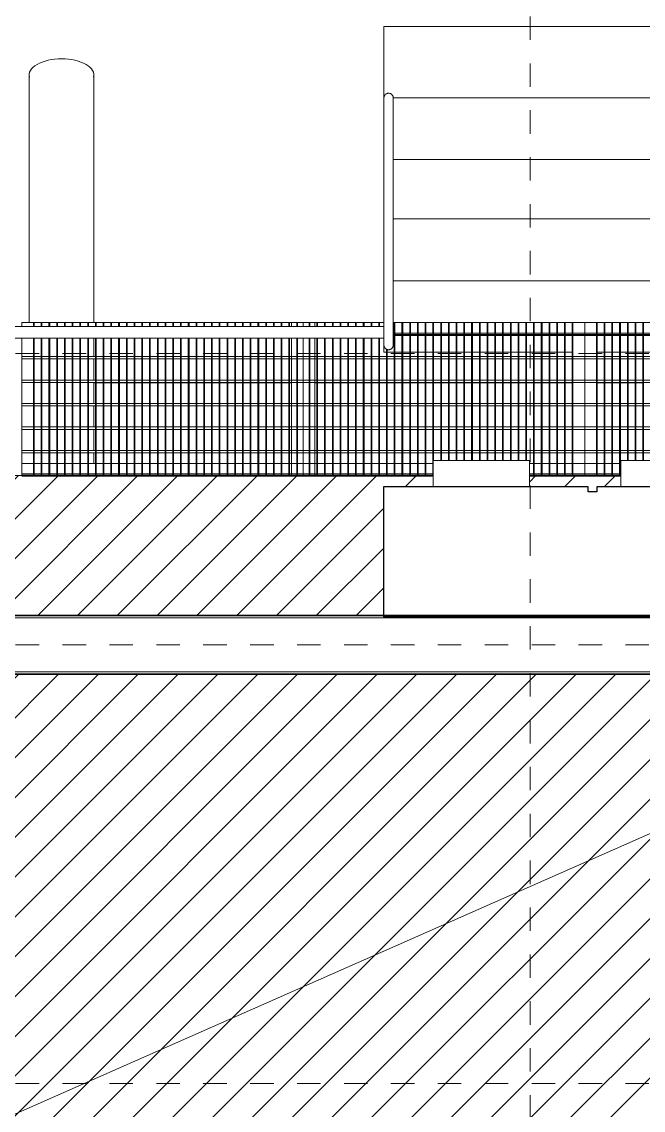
# Model space of a CAD drawing. Header units: metres. Extents: x -43 to 80, y -185 to 8.
# Drawn here: x 5.964 to 8.614, y -126.751 to -122.109 of the extents above; entities that cross this region are included whole.
import ezdxf

# ---------------------------------------------------------------- set-up
doc = ezdxf.new("R2010")
doc.units = ezdxf.units.M
doc.linetypes.add('Grid Line', pattern=[0.022225, 0.0127, -0.003175, 0.003175, -0.003175])
for name, color, linetype, lineweight in [('A-DETL-THIN', 7, 'Continuous', 9), ('A-FLOR', 7, 'Continuous', 9), ('A-FLOR-HRAL', 7, 'Continuous', 9), ('A-GENM', 7, 'Continuous', 9), ('A-WALL', 7, 'Continuous', 9), ('S-GRID', 7, 'Continuous', 9), ('S-STRS', 7, 'Continuous', 9)]:
    doc.layers.add(name, color=color, linetype=linetype, lineweight=lineweight)
pattern_1 = [(45, (0, 0), (-0.08485281, 0.08485281), [])]

# ---------------------------------------------------------------- blocks, each defined once
blk = doc.blocks.new('Railing - Railing-2145336-N01 - ESTANQUE CABECERA')
at = {"layer": 'A-FLOR-HRAL'}
for p, q in [((-50.3867, -112.903), (-58.5899, -108.6269)), ((-58.613, -108.6712), (-50.4098, -112.9473)), ((-50.4098, -112.9473), (-50.3867, -112.903))]:
    blk.add_line(p, q, dxfattribs=at)
blk = doc.blocks.new('M_RVR_Grating - Grating-V9-N01 - ESTANQUE CABECERA')
at = {"layer": 'A-GENM'}
for p, q in [((-0.6, 0.325), (-0.6, 0.3094)), ((-0.55, 0.325), (-0.6, 0.325)), ((0.6, 0.325), (-0.6, 0.325)), ((-0.6, 0.325), (-0.6, 0.3094)), ((-0.55, 0.325), (-0.55, 0.3094)), ((-0.547, 0.325), (-0.55, 0.325)), ((-0.55, 0.3094), (-0.55, 0.325)), ((-0.547, 0.3094), (-0.547, 0.325)), ((-0.517, 0.325), (-0.517, 0.3094)), ((-0.514, 0.325), (-0.517, 0.325)), ((-0.514, 0.3094), (-0.514, 0.325)), ((-0.484, 0.325), (-0.484, 0.3094)), ((-0.481, 0.325), (-0.484, 0.325)), ((-0.481, 0.3094), (-0.481, 0.325)), ((-0.451, 0.325), (-0.451, 0.3094)), ((-0.448, 0.325), (-0.451, 0.325)), ((-0.448, 0.3094), (-0.448, 0.325)), ((-0.418, 0.325), (-0.418, 0.3094)), ((-0.415, 0.325), (-0.418, 0.325)), ((-0.415, 0.3094), (-0.415, 0.325)), ((-0.385, 0.325), (-0.385, 0.3094)), ((-0.382, 0.325), (-0.385, 0.325)), ((-0.382, 0.3094), (-0.382, 0.325)), ((-0.352, 0.325), (-0.352, 0.3094)), ((-0.349, 0.325), (-0.352, 0.325)), ((-0.349, 0.3094), (-0.349, 0.325)), ((-0.319, 0.325), (-0.319, 0.3094)), ((-0.316, 0.325), (-0.319, 0.325)), ((-0.316, 0.3094), (-0.316, 0.325)), ((-0.286, 0.325), (-0.286, 0.3094)), ((-0.283, 0.325), (-0.286, 0.325)), ((-0.283, 0.3094), (-0.283, 0.325)), ((-0.253, 0.325), (-0.253, 0.3094)), ((-0.25, 0.325), (-0.253, 0.325)), ((-0.25, 0.3094), (-0.25, 0.325)), ((-0.22, 0.325), (-0.22, 0.3094)), ((-0.217, 0.325), (-0.22, 0.325)), ((-0.217, 0.3094), (-0.217, 0.325)), ((-0.187, 0.325), (-0.187, 0.3094)), ((-0.184, 0.325), (-0.187, 0.325)), ((-0.184, 0.3094), (-0.184, 0.325)), ((-0.154, 0.325), (-0.154, 0.3094)), ((-0.151, 0.325), (-0.154, 0.325)), ((-0.151, 0.3094), (-0.151, 0.325)), ((-0.121, 0.325), (-0.121, 0.3094)), ((-0.118, 0.325), (-0.121, 0.325)), ((-0.118, 0.3094), (-0.118, 0.325)), ((-0.088, 0.325), (-0.088, 0.3094)), ((-0.085, 0.325), (-0.088, 0.325)), ((-0.085, 0.3094), (-0.085, 0.325)), ((-0.055, 0.325), (-0.055, 0.3094)), ((-0.052, 0.325), (-0.055, 0.325)), ((-0.052, 0.3094), (-0.052, 0.325)), ((-0.022, 0.325), (-0.022, 0.3094)), ((-0.019, 0.325), (-0.022, 0.325)), ((-0.019, 0.3094), (-0.019, 0.325)), ((0.011, 0.325), (0.011, 0.3094)), ((0.014, 0.325), (0.011, 0.325)), ((0.014, 0.3094), (0.014, 0.325)), ((0.044, 0.325), (0.044, 0.3094)), ((0.047, 0.325), (0.044, 0.325)), ((0.047, 0.3094), (0.047, 0.325)), ((0.077, 0.325), (0.077, 0.3094)), ((0.08, 0.325), (0.077, 0.325)), ((0.08, 0.3094), (0.08, 0.325)), ((0.11, 0.325), (0.11, 0.3094)), ((0.113, 0.325), (0.11, 0.325)), ((0.113, 0.3094), (0.113, 0.325)), ((0.143, 0.325), (0.143, 0.3094)), ((0.146, 0.325), (0.143, 0.325)), ((0.146, 0.3094), (0.146, 0.325)), ((0.176, 0.325), (0.176, 0.3094)), ((0.179, 0.325), (0.176, 0.325)), ((0.179, 0.3094), (0.179, 0.325)), ((0.209, 0.325), (0.209, 0.3094)), ((0.212, 0.325), (0.209, 0.325)), ((0.212, 0.3094), (0.212, 0.325)), ((0.242, 0.325), (0.242, 0.3094)), ((0.245, 0.325), (0.242, 0.325)), ((0.245, 0.3094), (0.245, 0.325)), ((0.275, 0.325), (0.275, 0.3094)), ((0.278, 0.325), (0.275, 0.325)), ((0.278, 0.3094), (0.278, 0.325)), ((0.308, 0.325), (0.308, 0.3094)), ((0.311, 0.325), (0.308, 0.325)), ((0.311, 0.3094), (0.311, 0.325)), ((0.341, 0.325), (0.341, 0.3094)), ((0.344, 0.325), (0.341, 0.325)), ((0.344, 0.3094), (0.344, 0.325)), ((0.374, 0.325), (0.374, 0.3094)), ((0.377, 0.325), (0.374, 0.325)), ((0.377, 0.3094), (0.377, 0.325)), ((0.407, 0.325), (0.407, 0.3094)), ((0.41, 0.325), (0.407, 0.325)), ((0.41, 0.3094), (0.41, 0.325)), ((0.44, 0.325), (0.44, 0.3094)), ((0.443, 0.325), (0.44, 0.325)), ((0.443, 0.3094), (0.443, 0.325)), ((0.473, 0.325), (0.473, 0.3094)), ((0.476, 0.325), (0.473, 0.325)), ((0.476, 0.3094), (0.476, 0.325)), ((0.506, 0.325), (0.506, 0.3094)), ((0.509, 0.325), (0.506, 0.325)), ((0.509, 0.3094), (0.509, 0.325)), ((0.539, 0.325), (0.539, 0.3094)), ((0.542, 0.325), (0.539, 0.325)), ((0.542, 0.3094), (0.542, 0.325)), ((0.55, 0.325), (0.55, 0.3094)), ((0.6, 0.325), (0.55, 0.325)), ((0.572, 0.325), (0.572, 0.3094)), ((0.575, 0.325), (0.572, 0.325)), ((0.575, 0.3094), (0.575, 0.325)), ((0.6, 0.3094), (0.6, 0.325)), ((0.6, 0.3094), (0.6, 0.325)), ((-0.6, 0.2589), (-0.6, -0.325)), ((-0.55, 0.2589), (-0.55, -0.325)), ((-0.55, -0.325), (-0.55, 0.2589)), ((-0.547, -0.325), (-0.547, 0.2589)), ((-0.517, 0.2589), (-0.517, -0.325)), ((-0.514, -0.325), (-0.514, 0.2589)), ((-0.484, 0.2589), (-0.484, -0.325)), ((-0.481, -0.325), (-0.481, 0.2589)), ((-0.451, 0.2589), (-0.451, -0.325)), ((-0.448, -0.325), (-0.448, 0.2589)), ((-0.418, 0.2589), (-0.418, -0.325)), ((-0.415, -0.325), (-0.415, 0.2589)), ((-0.385, 0.2589), (-0.385, -0.325)), ((-0.382, -0.325), (-0.382, 0.2589)), ((-0.352, 0.2589), (-0.352, -0.325)), ((-0.349, -0.325), (-0.349, 0.2589)), ((-0.319, 0.2589), (-0.319, -0.325)), ((-0.316, -0.325), (-0.316, 0.2589)), ((-0.286, 0.2589), (-0.286, -0.325)), ((-0.283, -0.325), (-0.283, 0.2589)), ((-0.253, 0.2589), (-0.253, -0.325)), ((-0.25, -0.325), (-0.25, 0.2589)), ((-0.22, 0.2589), (-0.22, -0.325)), ((-0.217, -0.325), (-0.217, 0.2589)), ((-0.187, 0.2589), (-0.187, -0.325)), ((-0.184, -0.325), (-0.184, 0.2589)), ((-0.154, 0.2589), (-0.154, -0.325)), ((-0.151, -0.325), (-0.151, 0.2589)), ((-0.121, 0.2589), (-0.121, -0.325)), ((-0.118, -0.325), (-0.118, 0.2589)), ((-0.088, 0.2589), (-0.088, -0.325)), ((-0.085, -0.325), (-0.085, 0.2589)), ((-0.055, 0.2589), (-0.055, -0.325)), ((-0.052, -0.325), (-0.052, 0.2589)), ((-0.022, 0.2589), (-0.022, -0.325)), ((-0.019, -0.325), (-0.019, 0.2589)), ((0.011, 0.2589), (0.011, -0.325)), ((0.014, -0.325), (0.014, 0.2589)), ((0.044, 0.2589), (0.044, -0.325)), ((0.047, -0.325), (0.047, 0.2589)), ((0.077, 0.2589), (0.077, -0.325)), ((0.08, -0.325), (0.08, 0.2589)), ((0.11, 0.2588), (0.11, -0.325)), ((0.113, -0.325), (0.113, 0.2588)), ((0.143, 0.2588), (0.143, -0.325)), ((0.146, -0.325), (0.146, 0.2588)), ((0.176, 0.2588), (0.176, -0.325)), ((0.179, -0.325), (0.179, 0.2588)), ((0.209, 0.2588), (0.209, -0.325)), ((0.212, -0.325), (0.212, 0.2588)), ((0.242, 0.2588), (0.242, -0.325)), ((0.245, -0.325), (0.245, 0.2588)), ((0.275, 0.2588), (0.275, -0.325)), ((0.278, -0.325), (0.278, 0.2588)), ((0.308, 0.2588), (0.308, -0.325)), ((0.311, -0.325), (0.311, 0.2588)), ((0.341, 0.2588), (0.341, -0.325)), ((0.344, -0.325), (0.344, 0.2588)), ((0.374, 0.2588), (0.374, -0.325)), ((0.377, -0.325), (0.377, 0.2588)), ((0.407, 0.2588), (0.407, -0.325)), ((0.41, -0.325), (0.41, 0.2588)), ((0.44, 0.2588), (0.44, -0.325)), ((0.443, -0.325), (0.443, 0.2588)), ((0.473, 0.2588), (0.473, -0.325)), ((0.476, -0.325), (0.476, 0.2588)), ((0.506, 0.2588), (0.506, -0.325)), ((0.509, -0.325), (0.509, 0.2588)), ((0.539, 0.2588), (0.539, -0.325)), ((0.542, -0.325), (0.542, 0.2588)), ((0.55, 0.2588), (0.55, -0.325)), ((0.572, 0.2588), (0.572, -0.325)), ((0.575, -0.325), (0.575, 0.2588)), ((0.6, -0.325), (0.6, 0.2588)), ((0.6, 0.18), (-0.6, 0.18)), ((-0.6, 0.17), (0.6, 0.17)), ((0.6, 0.08), (-0.6, 0.08)), ((-0.6, 0.07), (0.6, 0.07)), ((0.6, -0.02), (-0.6, -0.02)), ((-0.6, -0.03), (0.6, -0.03)), ((0.6, -0.12), (-0.6, -0.12)), ((-0.6, -0.13), (0.6, -0.13)), ((0.6, -0.22), (-0.6, -0.22)), ((-0.6, -0.23), (0.6, -0.23)), ((0.6, -0.275), (-0.6, -0.275)), ((-0.6, -0.275), (-0.6, -0.325)), ((0.6, -0.325), (0.6, -0.275)), ((0.6, -0.32), (-0.6, -0.32)), ((-0.6, -0.325), (-0.6, -0.3275)), ((-0.6, -0.325), (-0.55, -0.325)), ((-0.6, -0.325), (0.6, -0.325)), ((-0.6, -0.33), (0.6, -0.33)), ((-0.55, -0.325), (-0.547, -0.325)), ((-0.517, -0.325), (-0.514, -0.325)), ((-0.484, -0.325), (-0.481, -0.325)), ((-0.451, -0.325), (-0.448, -0.325)), ((-0.418, -0.325), (-0.415, -0.325)), ((-0.385, -0.325), (-0.382, -0.325)), ((-0.352, -0.325), (-0.349, -0.325)), ((-0.319, -0.325), (-0.316, -0.325)), ((-0.286, -0.325), (-0.283, -0.325)), ((-0.253, -0.325), (-0.25, -0.325)), ((-0.22, -0.325), (-0.217, -0.325)), ((-0.187, -0.325), (-0.184, -0.325)), ((-0.154, -0.325), (-0.151, -0.325)), ((-0.121, -0.325), (-0.118, -0.325)), ((-0.088, -0.325), (-0.085, -0.325)), ((-0.055, -0.325), (-0.052, -0.325)), ((-0.022, -0.325), (-0.019, -0.325)), ((0.011, -0.325), (0.014, -0.325)), ((0.044, -0.325), (0.047, -0.325)), ((0.077, -0.325), (0.08, -0.325)), ((0.11, -0.325), (0.113, -0.325)), ((0.143, -0.325), (0.146, -0.325)), ((0.176, -0.325), (0.179, -0.325)), ((0.209, -0.325), (0.212, -0.325)), ((0.242, -0.325), (0.245, -0.325)), ((0.275, -0.325), (0.278, -0.325)), ((0.308, -0.325), (0.311, -0.325)), ((0.341, -0.325), (0.344, -0.325)), ((0.374, -0.325), (0.377, -0.325)), ((0.407, -0.325), (0.41, -0.325)), ((0.44, -0.325), (0.443, -0.325)), ((0.473, -0.325), (0.476, -0.325)), ((0.506, -0.325), (0.509, -0.325)), ((0.539, -0.325), (0.542, -0.325)), ((0.55, -0.325), (0.6, -0.325)), ((0.572, -0.325), (0.575, -0.325)), ((0.6, -0.3275), (0.6, -0.325))]:
    blk.add_line(p, q, dxfattribs=at)
blk = doc.blocks.new('M_RVR_Grating - Grating-V10-N01 - ESTANQUE CABECERA')
at = {"layer": 'A-GENM'}
for p, q in [((-0.3643, 0.33), (-0.6, 0.33)), ((-0.6, 0.3275), (-0.6, 0.325)), ((-0.55, 0.325), (-0.6, 0.325)), ((-0.6, 0.325), (-0.6, -0.325)), ((-0.3643, 0.325), (-0.6, 0.325)), ((-0.6, 0.325), (-0.6, 0.275)), ((-0.547, 0.325), (-0.55, 0.325)), ((-0.55, 0.325), (-0.55, -0.325)), ((-0.55, -0.325), (-0.55, 0.325)), ((-0.547, -0.325), (-0.547, 0.325)), ((-0.514, 0.325), (-0.517, 0.325)), ((-0.517, 0.325), (-0.517, -0.325)), ((-0.514, -0.325), (-0.514, 0.325)), ((-0.481, 0.325), (-0.484, 0.325)), ((-0.484, 0.325), (-0.484, -0.325)), ((-0.481, -0.325), (-0.481, 0.325)), ((-0.448, 0.325), (-0.451, 0.325)), ((-0.451, 0.325), (-0.451, -0.325)), ((-0.448, -0.325), (-0.448, 0.325)), ((-0.415, 0.325), (-0.418, 0.325)), ((-0.418, 0.325), (-0.418, -0.325)), ((-0.415, -0.325), (-0.415, 0.325)), ((-0.382, 0.325), (-0.385, 0.325)), ((-0.385, 0.325), (-0.385, -0.325)), ((-0.382, -0.325), (-0.382, 0.325)), ((0.6, 0.33), (0.0454, 0.33)), ((0.6, 0.325), (0.0454, 0.325)), ((0.047, -0.325), (0.047, 0.325)), ((0.08, 0.325), (0.077, 0.325)), ((0.077, 0.325), (0.077, -0.325)), ((0.08, -0.325), (0.08, 0.325)), ((0.113, 0.325), (0.11, 0.325)), ((0.11, 0.325), (0.11, -0.325)), ((0.113, -0.325), (0.113, 0.325)), ((0.146, 0.325), (0.143, 0.325)), ((0.143, 0.325), (0.143, -0.325)), ((0.146, -0.325), (0.146, 0.325)), ((0.179, 0.325), (0.176, 0.325)), ((0.176, 0.325), (0.176, -0.325)), ((0.179, -0.325), (0.179, 0.325)), ((0.212, 0.325), (0.209, 0.325)), ((0.209, 0.325), (0.209, -0.325)), ((0.212, -0.325), (0.212, 0.325)), ((0.245, 0.325), (0.242, 0.325)), ((0.242, 0.325), (0.242, -0.2104)), ((0.245, -0.2117), (0.245, 0.325)), ((0.278, 0.325), (0.275, 0.325)), ((0.275, 0.325), (0.275, -0.2588)), ((0.278, -0.2588), (0.278, 0.325)), ((0.311, 0.325), (0.308, 0.325)), ((0.308, 0.325), (0.308, -0.2588)), ((0.311, -0.2588), (0.311, 0.325)), ((0.344, 0.325), (0.341, 0.325)), ((0.341, 0.325), (0.341, -0.2588)), ((0.344, -0.2588), (0.344, 0.325)), ((0.377, 0.325), (0.374, 0.325)), ((0.374, 0.325), (0.374, -0.2588)), ((0.377, -0.2588), (0.377, 0.325)), ((0.41, 0.325), (0.407, 0.325)), ((0.407, 0.325), (0.407, -0.2588)), ((0.41, -0.2588), (0.41, 0.325)), ((0.443, 0.325), (0.44, 0.325)), ((0.44, 0.325), (0.44, -0.2588)), ((0.443, -0.2588), (0.443, 0.325)), ((0.476, 0.325), (0.473, 0.325)), ((0.473, 0.325), (0.473, -0.2588)), ((0.476, -0.2588), (0.476, 0.325)), ((0.509, 0.325), (0.506, 0.325)), ((0.506, 0.325), (0.506, -0.2588)), ((0.509, -0.2588), (0.509, 0.325)), ((0.542, 0.325), (0.539, 0.325)), ((0.539, 0.325), (0.539, -0.2588)), ((0.542, -0.2588), (0.542, 0.325)), ((0.6, 0.325), (0.55, 0.325)), ((0.55, 0.325), (0.55, -0.2588)), ((0.575, 0.325), (0.572, 0.325)), ((0.572, 0.325), (0.572, -0.2588)), ((0.575, -0.2588), (0.575, 0.325)), ((0.6, 0.325), (0.6, 0.3275)), ((0.6, -0.2588), (0.6, 0.325)), ((0.6, 0.275), (0.6, 0.325)), ((-0.6, 0.32), (-0.3643, 0.32)), ((0.0454, 0.32), (0.6, 0.32)), ((-0.6, 0.275), (-0.3643, 0.275)), ((-0.352, 0.2626), (-0.352, -0.325)), ((-0.349, -0.325), (-0.349, 0.2626)), ((-0.319, 0.2626), (-0.319, -0.325)), ((-0.316, -0.325), (-0.316, 0.2626)), ((-0.286, 0.2626), (-0.286, -0.325)), ((-0.283, -0.325), (-0.283, 0.2626)), ((-0.253, 0.2626), (-0.253, -0.325)), ((-0.25, -0.325), (-0.25, 0.2626)), ((-0.22, 0.2626), (-0.22, -0.325)), ((-0.217, -0.325), (-0.217, 0.2626)), ((-0.187, 0.2626), (-0.187, -0.325)), ((-0.184, -0.325), (-0.184, 0.2626)), ((-0.154, 0.2626), (-0.154, -0.325)), ((-0.151, -0.325), (-0.151, 0.2626)), ((-0.121, 0.2626), (-0.121, -0.325)), ((-0.118, -0.325), (-0.118, 0.2626)), ((-0.088, 0.2626), (-0.088, -0.325)), ((-0.085, -0.325), (-0.085, 0.2626)), ((-0.055, 0.2626), (-0.055, -0.325)), ((-0.052, -0.325), (-0.052, 0.2626)), ((-0.022, 0.2626), (-0.022, -0.325)), ((-0.019, -0.325), (-0.019, 0.2626)), ((0.011, 0.2626), (0.011, -0.325)), ((0.014, -0.325), (0.014, 0.2626)), ((0.044, 0.2626), (0.044, -0.325)), ((0.0454, 0.275), (0.6, 0.275)), ((0.6, 0.23), (-0.6, 0.23)), ((-0.6, 0.22), (0.6, 0.22)), ((0.6, 0.13), (-0.6, 0.13)), ((-0.6, 0.12), (0.6, 0.12)), ((0.6, 0.03), (-0.6, 0.03)), ((-0.6, 0.02), (0.6, 0.02)), ((0.6, -0.07), (-0.6, -0.07)), ((-0.6, -0.08), (0.6, -0.08)), ((0.6, -0.17), (-0.6, -0.17)), ((-0.6, -0.18), (0.6, -0.18)), ((0.2162, -0.27), (-0.6, -0.27)), ((0.2162, -0.275), (-0.6, -0.275)), ((-0.6, -0.275), (-0.6, -0.325)), ((-0.6, -0.28), (0.2162, -0.28)), ((0.275, -0.3094), (0.275, -0.325)), ((0.278, -0.325), (0.278, -0.3094)), ((0.308, -0.3094), (0.308, -0.325)), ((0.311, -0.325), (0.311, -0.3094)), ((0.341, -0.3094), (0.341, -0.325)), ((0.344, -0.325), (0.344, -0.3094)), ((0.374, -0.3094), (0.374, -0.325)), ((0.377, -0.325), (0.377, -0.3094)), ((0.407, -0.3094), (0.407, -0.325)), ((0.41, -0.325), (0.41, -0.3094)), ((0.44, -0.3094), (0.44, -0.325)), ((0.443, -0.325), (0.443, -0.3094)), ((0.473, -0.3094), (0.473, -0.325)), ((0.476, -0.325), (0.476, -0.3094)), ((0.506, -0.3094), (0.506, -0.325)), ((0.509, -0.325), (0.509, -0.3094)), ((0.539, -0.3094), (0.539, -0.325)), ((0.542, -0.325), (0.542, -0.3094)), ((0.55, -0.3094), (0.55, -0.325)), ((0.572, -0.3094), (0.572, -0.325)), ((0.575, -0.325), (0.575, -0.3094)), ((0.6, -0.325), (0.6, -0.3094)), ((0.6, -0.325), (0.6, -0.3094)), ((-0.6, -0.325), (-0.55, -0.325)), ((-0.6, -0.325), (0.2162, -0.325)), ((-0.55, -0.325), (-0.547, -0.325)), ((-0.517, -0.325), (-0.514, -0.325)), ((-0.484, -0.325), (-0.481, -0.325)), ((-0.451, -0.325), (-0.448, -0.325)), ((-0.418, -0.325), (-0.415, -0.325)), ((-0.385, -0.325), (-0.382, -0.325)), ((-0.352, -0.325), (-0.349, -0.325)), ((-0.319, -0.325), (-0.316, -0.325)), ((-0.286, -0.325), (-0.283, -0.325)), ((-0.253, -0.325), (-0.25, -0.325)), ((-0.22, -0.325), (-0.217, -0.325)), ((-0.187, -0.325), (-0.184, -0.325)), ((-0.154, -0.325), (-0.151, -0.325)), ((-0.121, -0.325), (-0.118, -0.325)), ((-0.088, -0.325), (-0.085, -0.325)), ((-0.055, -0.325), (-0.052, -0.325)), ((-0.022, -0.325), (-0.019, -0.325)), ((0.011, -0.325), (0.014, -0.325)), ((0.044, -0.325), (0.047, -0.325)), ((0.077, -0.325), (0.08, -0.325)), ((0.11, -0.325), (0.113, -0.325)), ((0.143, -0.325), (0.146, -0.325)), ((0.176, -0.325), (0.179, -0.325)), ((0.209, -0.325), (0.212, -0.325)), ((0.2561, -0.325), (0.6, -0.325)), ((0.275, -0.325), (0.278, -0.325)), ((0.308, -0.325), (0.311, -0.325)), ((0.341, -0.325), (0.344, -0.325)), ((0.374, -0.325), (0.377, -0.325)), ((0.407, -0.325), (0.41, -0.325)), ((0.44, -0.325), (0.443, -0.325)), ((0.473, -0.325), (0.476, -0.325)), ((0.506, -0.325), (0.509, -0.325)), ((0.539, -0.325), (0.542, -0.325)), ((0.55, -0.325), (0.6, -0.325)), ((0.572, -0.325), (0.575, -0.325))]:
    blk.add_line(p, q, dxfattribs=at)
blk = doc.blocks.new('M_RVR_Grating - Grating-V12-N01 - ESTANQUE CABECERA')
at = {"layer": 'A-GENM'}
for p, q in [((-0.6, 0.325), (-0.6, -0.325)), ((-0.55, 0.325), (-0.6, 0.325)), ((0.3562, 0.325), (-0.6, 0.325)), ((-0.6, 0.325), (-0.6, 0.275)), ((-0.55, 0.325), (-0.55, -0.325)), ((-0.547, 0.325), (-0.55, 0.325)), ((-0.55, -0.325), (-0.55, 0.325)), ((-0.547, -0.325), (-0.547, 0.325)), ((-0.517, 0.325), (-0.517, -0.325)), ((-0.514, 0.325), (-0.517, 0.325)), ((-0.514, -0.325), (-0.514, 0.325)), ((-0.484, 0.325), (-0.484, -0.325)), ((-0.481, 0.325), (-0.484, 0.325)), ((-0.481, -0.325), (-0.481, 0.325)), ((-0.451, 0.325), (-0.451, -0.325)), ((-0.448, 0.325), (-0.451, 0.325)), ((-0.448, -0.325), (-0.448, 0.325)), ((-0.418, 0.325), (-0.418, -0.2626)), ((-0.415, 0.325), (-0.418, 0.325)), ((-0.415, -0.2626), (-0.415, 0.325)), ((-0.385, 0.325), (-0.385, -0.2626)), ((-0.382, 0.325), (-0.385, 0.325)), ((-0.382, -0.2626), (-0.382, 0.325)), ((-0.352, 0.325), (-0.352, -0.2626)), ((-0.349, 0.325), (-0.352, 0.325)), ((-0.349, -0.2626), (-0.349, 0.325)), ((-0.319, 0.325), (-0.319, -0.2626)), ((-0.316, 0.325), (-0.319, 0.325)), ((-0.316, -0.2626), (-0.316, 0.325)), ((-0.286, 0.325), (-0.286, -0.2626)), ((-0.283, 0.325), (-0.286, 0.325)), ((-0.283, -0.2626), (-0.283, 0.325)), ((-0.253, 0.325), (-0.253, -0.2626)), ((-0.25, 0.325), (-0.253, 0.325)), ((-0.25, -0.2626), (-0.25, 0.325)), ((-0.22, 0.325), (-0.22, -0.2626)), ((-0.217, 0.325), (-0.22, 0.325)), ((-0.217, -0.2626), (-0.217, 0.325)), ((-0.187, 0.325), (-0.187, -0.2626)), ((-0.184, 0.325), (-0.187, 0.325)), ((-0.184, -0.2626), (-0.184, 0.325)), ((-0.154, 0.325), (-0.154, -0.2626)), ((-0.151, 0.325), (-0.154, 0.325)), ((-0.151, -0.2626), (-0.151, 0.325)), ((-0.121, 0.325), (-0.121, -0.2626)), ((-0.118, 0.325), (-0.121, 0.325)), ((-0.118, -0.2626), (-0.118, 0.325)), ((-0.088, 0.325), (-0.088, -0.2626)), ((-0.085, 0.325), (-0.088, 0.325)), ((-0.085, -0.2626), (-0.085, 0.325)), ((-0.055, 0.325), (-0.055, -0.2626)), ((-0.052, 0.325), (-0.055, 0.325)), ((-0.052, -0.2626), (-0.052, 0.325)), ((-0.022, 0.325), (-0.022, -0.325)), ((-0.019, 0.325), (-0.022, 0.325)), ((-0.019, -0.325), (-0.019, 0.325)), ((0.011, 0.325), (0.011, -0.325)), ((0.014, 0.325), (0.011, 0.325)), ((0.014, -0.325), (0.014, 0.325)), ((0.044, 0.325), (0.044, -0.325)), ((0.047, 0.325), (0.044, 0.325)), ((0.047, -0.325), (0.047, 0.325)), ((0.077, 0.325), (0.077, -0.325)), ((0.08, 0.325), (0.077, 0.325)), ((0.08, -0.325), (0.08, 0.325)), ((0.11, 0.325), (0.11, -0.325)), ((0.113, 0.325), (0.11, 0.325)), ((0.113, -0.325), (0.113, 0.325)), ((0.143, 0.325), (0.143, -0.325)), ((0.146, 0.325), (0.143, 0.325)), ((0.146, -0.325), (0.146, 0.325)), ((0.176, 0.325), (0.176, -0.325)), ((0.179, 0.325), (0.176, 0.325)), ((0.179, -0.325), (0.179, 0.325)), ((0.209, 0.325), (0.209, -0.325)), ((0.212, 0.325), (0.209, 0.325)), ((0.212, -0.325), (0.212, 0.325)), ((0.242, 0.325), (0.242, -0.325)), ((0.245, 0.325), (0.242, 0.325)), ((0.245, -0.325), (0.245, 0.325)), ((0.275, 0.325), (0.275, -0.325)), ((0.278, 0.325), (0.275, 0.325)), ((0.278, -0.325), (0.278, 0.325)), ((0.308, 0.325), (0.308, -0.325)), ((0.311, 0.325), (0.308, 0.325)), ((0.311, -0.325), (0.311, 0.325)), ((0.341, 0.325), (0.341, -0.325)), ((0.344, 0.325), (0.341, 0.325)), ((0.344, -0.325), (0.344, 0.325)), ((0.6, 0.325), (0.3961, 0.325)), ((0.407, 0.325), (0.407, -0.325)), ((0.41, 0.325), (0.407, 0.325)), ((0.41, -0.325), (0.41, 0.325)), ((0.44, 0.325), (0.44, -0.325)), ((0.443, 0.325), (0.44, 0.325)), ((0.443, -0.325), (0.443, 0.325)), ((0.473, 0.325), (0.473, -0.325)), ((0.476, 0.325), (0.473, 0.325)), ((0.476, -0.325), (0.476, 0.325)), ((0.506, 0.325), (0.506, -0.325)), ((0.509, 0.325), (0.506, 0.325)), ((0.509, -0.325), (0.509, 0.325)), ((0.539, 0.325), (0.539, -0.325)), ((0.542, 0.325), (0.539, 0.325)), ((0.542, -0.325), (0.542, 0.325)), ((0.55, 0.325), (0.55, -0.325)), ((0.6, 0.325), (0.55, 0.325)), ((0.572, 0.325), (0.572, -0.325)), ((0.575, 0.325), (0.572, 0.325)), ((0.575, -0.325), (0.575, 0.325)), ((0.6, -0.325), (0.6, 0.325)), ((0.6, 0.275), (0.6, 0.325)), ((0.3569, 0.28), (-0.6, 0.28)), ((0.6, 0.28), (0.3969, 0.28)), ((-0.6, 0.275), (0.357, 0.275)), ((-0.6, 0.27), (0.3571, 0.27)), ((0.3969, 0.275), (0.6, 0.275)), ((0.397, 0.27), (0.6, 0.27)), ((0.374, 0.2239), (0.374, -0.325)), ((0.377, -0.325), (0.377, 0.2236)), ((0.6, 0.18), (-0.6, 0.18)), ((-0.6, 0.17), (0.6, 0.17)), ((0.6, 0.08), (-0.6, 0.08)), ((-0.6, 0.07), (0.6, 0.07)), ((0.6, -0.02), (-0.6, -0.02)), ((-0.6, -0.03), (0.6, -0.03)), ((0.6, -0.12), (-0.6, -0.12)), ((-0.6, -0.13), (0.6, -0.13)), ((0.6, -0.22), (-0.6, -0.22)), ((-0.6, -0.23), (0.6, -0.23)), ((-0.4452, -0.275), (-0.6, -0.275)), ((-0.6, -0.275), (-0.6, -0.325)), ((0.6, -0.275), (-0.0354, -0.275)), ((0.6, -0.325), (0.6, -0.275)), ((-0.4452, -0.32), (-0.6, -0.32)), ((0.6, -0.32), (-0.0354, -0.32)), ((-0.6, -0.325), (-0.6, -0.3275)), ((-0.6, -0.325), (-0.55, -0.325)), ((-0.6, -0.325), (-0.4452, -0.325)), ((-0.6, -0.33), (-0.4452, -0.33)), ((-0.55, -0.325), (-0.547, -0.325)), ((-0.517, -0.325), (-0.514, -0.325)), ((-0.484, -0.325), (-0.481, -0.325)), ((-0.451, -0.325), (-0.448, -0.325)), ((-0.0354, -0.325), (0.6, -0.325)), ((-0.0354, -0.33), (0.6, -0.33)), ((-0.022, -0.325), (-0.019, -0.325)), ((0.011, -0.325), (0.014, -0.325)), ((0.044, -0.325), (0.047, -0.325)), ((0.077, -0.325), (0.08, -0.325)), ((0.11, -0.325), (0.113, -0.325)), ((0.143, -0.325), (0.146, -0.325)), ((0.176, -0.325), (0.179, -0.325)), ((0.209, -0.325), (0.212, -0.325)), ((0.242, -0.325), (0.245, -0.325)), ((0.275, -0.325), (0.278, -0.325)), ((0.308, -0.325), (0.311, -0.325)), ((0.341, -0.325), (0.344, -0.325)), ((0.374, -0.325), (0.377, -0.325)), ((0.407, -0.325), (0.41, -0.325)), ((0.44, -0.325), (0.443, -0.325)), ((0.473, -0.325), (0.476, -0.325)), ((0.506, -0.325), (0.509, -0.325)), ((0.539, -0.325), (0.542, -0.325)), ((0.55, -0.325), (0.6, -0.325)), ((0.572, -0.325), (0.575, -0.325)), ((0.6, -0.3275), (0.6, -0.325))]:
    blk.add_line(p, q, dxfattribs=at)
blk = doc.blocks.new('Stairs 3 - Stairs 1-2151649-N01 - ESTANQUE CABECERA')
at = {"layer": 'S-STRS'}
for p, q in [((-59.8005, -106.8559), (-59.6595, -106.5853)), ((-58.026, -107.4368), (-59.6595, -106.5853)), ((-58.2066, -107.6867), (-59.765, -106.8744)), ((-58.3246, -107.922), (-59.8867, -107.1077)), ((-58.4373, -108.1481), (-60.004, -107.3314)), ((-58.026, -107.4368), (-58.167, -107.7073)), ((-58.5561, -108.3836), (-60.1255, -107.5655)), ((-58.167, -107.7073), (-58.2887, -107.9407)), ((-58.167, -107.7073), (-58.1711, -107.7052)), ((-60.3019, -107.8177), (-60.289, -107.7929)), ((-60.3019, -107.8177), (-60.292, -107.8228)), ((-60.2894, -107.8242), (-60.2627, -107.8381)), ((-60.2601, -107.8395), (-60.2335, -107.8533)), ((-60.2308, -107.8547), (-60.2042, -107.8686)), ((-60.2016, -107.87), (-60.175, -107.8838)), ((-60.1723, -107.8852), (-60.1457, -107.8991)), ((-60.143, -107.9005), (-60.1164, -107.9143)), ((-60.1138, -107.9157), (-60.0872, -107.9296)), ((-60.0845, -107.931), (-60.0579, -107.9448)), ((-60.0552, -107.9462), (-60.0286, -107.9601)), ((-60.026, -107.9615), (-59.9994, -107.9754)), ((-59.9967, -107.9767), (-59.9701, -107.9906)), ((-58.2887, -107.9407), (-58.3048, -107.9716)), ((-59.9675, -107.992), (-59.9409, -108.0059)), ((-59.9382, -108.0073), (-59.9116, -108.0211)), ((-59.9089, -108.0225), (-59.8823, -108.0364)), ((-59.8797, -108.0378), (-59.8531, -108.0516)), ((-59.8504, -108.053), (-59.8238, -108.0669)), ((-59.8211, -108.0683), (-59.7949, -108.0819)), ((-59.7919, -108.0835), (-59.7653, -108.0974)), ((-59.7626, -108.0988), (-59.736, -108.1126)), ((-59.7334, -108.114), (-59.7068, -108.1279)), ((-59.7041, -108.1293), (-59.6775, -108.1431)), ((-59.6748, -108.1445), (-59.6482, -108.1584)), ((-59.6456, -108.1598), (-59.619, -108.1737)), ((-59.6163, -108.175), (-59.5897, -108.1889)), ((-59.4957, -108.2379), (-59.4691, -108.2518)), ((-59.4664, -108.2532), (-59.4398, -108.267)), ((-59.4372, -108.2684), (-59.4106, -108.2823)), ((-59.4079, -108.2837), (-59.3813, -108.2975)), ((-59.3787, -108.2989), (-59.352, -108.3128)), ((-59.3494, -108.3142), (-59.3228, -108.328)), ((-59.3201, -108.3294), (-59.2935, -108.3433)), ((-59.2909, -108.3447), (-59.2643, -108.3586)), ((-59.2616, -108.3599), (-59.235, -108.3738)), ((-59.2323, -108.3752), (-59.2057, -108.3891)), ((-59.2031, -108.3904), (-59.1765, -108.4043)), ((-59.1738, -108.4057), (-59.1472, -108.4196)), ((-59.1445, -108.421), (-59.1179, -108.4348)), ((-59.1153, -108.4362), (-59.0887, -108.4501)), ((-59.086, -108.4515), (-59.0594, -108.4653)), ((-59.0568, -108.4667), (-59.0302, -108.4806)), ((-59.0275, -108.482), (-59.0009, -108.4958)), ((-58.9982, -108.4972), (-58.9716, -108.5111)), ((-58.969, -108.5125), (-58.9424, -108.5263)), ((-58.9397, -108.5277), (-58.9131, -108.5416)), ((-58.9104, -108.543), (-58.8838, -108.5569)), ((-58.8812, -108.5582), (-58.8546, -108.5721)), ((-58.8519, -108.5735), (-58.8253, -108.5874)), ((-58.8212, -108.5895), (-58.7961, -108.6026)), ((-58.7934, -108.604), (-58.7668, -108.6179)), ((-58.7641, -108.6193), (-58.7375, -108.6331)), ((-58.7349, -108.6345), (-58.7083, -108.6484)), ((-58.7056, -108.6498), (-58.679, -108.6636)), ((-58.6763, -108.665), (-58.6684, -108.6692)), ((-58.656, -108.6454), (-58.6684, -108.6692))]:
    blk.add_line(p, q, dxfattribs=at)
blk = doc.blocks.new('Railings 5 - Railings 1-2151666-N01 - ESTANQUE CABECERA')
at = {"layer": 'A-FLOR-HRAL'}
for p, q in [((-59.8005, -106.8559), (-60.2877, -107.7905)), ((-60.2522, -107.809), (-59.765, -106.8744)), ((-60.2877, -107.7905), (-60.289, -107.7929)), ((-60.2535, -107.8114), (-60.2522, -107.809))]:
    blk.add_line(p, q, dxfattribs=at)
for start_param, end_param in [(0, 0.48565), (2.655943, 3.141593)]:
    blk.add_ellipse((-60.2712, -107.8021), major_axis=(-0.0177, 0.0092), ratio=0.707107, start_param=start_param, end_param=end_param, dxfattribs=at)
for points, knots in [([(-59.8005, -106.8559), (-59.8001, -106.8551), (-59.7992, -106.8536), (-59.7976, -106.8516), (-59.7957, -106.8497), (-59.7928, -106.8477), (-59.7889, -106.8458), (-59.7836, -106.8449), (-59.7784, -106.8454), (-59.7751, -106.8466), (-59.7735, -106.8474)], [0.5, 0.5, 0.5, 0.5, 0.5416667, 0.5833333, 0.625, 0.6666667, 0.75, 0.8333333, 0.9166667, 1, 1, 1, 1]), ([(-59.7735, -106.8474), (-59.772, -106.8482), (-59.7691, -106.8502), (-59.7657, -106.8542), (-59.7635, -106.859), (-59.7627, -106.8634), (-59.7628, -106.8669), (-59.7632, -106.8695), (-59.7639, -106.872), (-59.7646, -106.8736), (-59.765, -106.8744)], [0, 0, 0, 0, 0.0833333, 0.1666667, 0.25, 0.3333333, 0.375, 0.4166667, 0.4583333, 0.5, 0.5, 0.5, 0.5]), ([(-60.2877, -107.7905), (-60.2881, -107.7913), (-60.2888, -107.7929), (-60.2895, -107.7954), (-60.2899, -107.798), (-60.29, -107.8006), (-60.2897, -107.8032), (-60.2892, -107.8053), (-60.2886, -107.807), (-60.2879, -107.8086), (-60.2871, -107.8101), (-60.2861, -107.8116), (-60.285, -107.8129), (-60.2835, -107.8145), (-60.2815, -107.8161), (-60.28, -107.8171), (-60.2792, -107.8175)], [0.5, 0.5, 0.5, 0.5, 0.5416667, 0.5833333, 0.625, 0.6666667, 0.7083333, 0.75, 0.7708333, 0.7916667, 0.8333333, 0.8541667, 0.875, 0.9166667, 0.9583333, 1, 1, 1, 1]), ([(-60.2792, -107.8175), (-60.2784, -107.8179), (-60.2768, -107.8186), (-60.2743, -107.8193), (-60.2722, -107.8196), (-60.2704, -107.8197), (-60.2687, -107.8197), (-60.2669, -107.8195), (-60.2652, -107.8192), (-60.2635, -107.8187), (-60.2615, -107.8179), (-60.2592, -107.8167), (-60.2571, -107.8151), (-60.2552, -107.8133), (-60.2535, -107.8112), (-60.2526, -107.8098), (-60.2522, -107.809)], [0, 0, 0, 0, 0.0416667, 0.0833333, 0.125, 0.1458333, 0.1666667, 0.2083333, 0.2291667, 0.25, 0.2916667, 0.3333333, 0.375, 0.4166667, 0.4583333, 0.5, 0.5, 0.5, 0.5])]:
    blk.add_open_spline(points, degree=3, knots=knots, dxfattribs=at)
blk = doc.blocks.new('M_Arriostra muro3 - M_Arriostra muro3-V14-N01 - ESTANQUE CABECERA')
at = {"layer": 'A-GENM'}
for p, q in [((-0.1381, -0.6451), (-0.1381, -0.6904)), ((-0.1381, -0.6998), (-0.1381, -0.7904)), ((-0.1381, -0.7998), (-0.1381, -0.8904)), ((-0.1381, -0.8998), (-0.1381, -0.9904)), ((-0.1381, -0.9998), (-0.1381, -1.0904)), ((-0.1381, -1.0998), (-0.1381, -1.179)), ((-0.1381, -1.2451), (-0.1381, -2.3018)), ((0.1381, -2.3018), (0.1381, -1.2451))]:
    blk.add_line(p, q, dxfattribs=at)
for start_param, end_param in [(2.998793, 4.712389), (4.712389, 6.425985)]:
    blk.add_ellipse((0, -2.3018), major_axis=(0.1381, 0), ratio=0.496208, start_param=start_param, end_param=end_param, dxfattribs=at)
blk = doc.blocks.new('M_Tablero -Area Bomebo - M_Tablero -Area Bomebo-2156456-N01 - ESTANQUE CABECERA')
at = {"layer": 'A-GENM', "lineweight": 25}
for p, q in [((0.9095, -0.1107), (-0.9095, -0.1107)), ((-0.9095, -0.1107), (-0.9095, -0.6651)), ((0.9095, -0.6651), (0.9095, -0.1107)), ((0, -0.6651), (0, -0.6435)), ((0, -0.6435), (0.0366, -0.6435)), ((0.0366, -0.6435), (0.0366, -0.6651)), ((-0.9095, -0.6651), (0, -0.6651)), ((0.0366, -0.6651), (0.9095, -0.6651))]:
    blk.add_line(p, q, dxfattribs=at)
at = {"layer": 'A-GENM'}
for p, q in [((-0.5129, -0.778), (-0.5129, -0.6651)), ((-0.1031, -0.6651), (-0.1031, -0.778)), ((0.2874, -0.778), (0.2874, -0.6651)), ((0.6971, -0.6651), (0.6971, -0.778)), ((-0.5129, -0.778), (-0.1031, -0.778)), ((0.2874, -0.778), (0.6971, -0.778))]:
    blk.add_line(p, q, dxfattribs=at)

msp = doc.modelspace()

# ---------------------------------------------------------------- hatches: boundary and pattern name
at = {"layer": 'A-FLOR', "true_color": 0xc0c0c0}
h = msp.add_hatch(dxfattribs=at)
h.set_pattern_fill('FP_3', color=9, style=0, pattern_type=2)
h.set_pattern_definition(pattern_1)
h.paths.add_polyline_path([(-5.1918, -126.5113), (-4.7791, -126.5113), (-4.7791, -124.6411), (-3.6355, -124.6411), (-3.6355, -124.092), (-3.4232, -124.092), (-3.4232, -124.0439), (-5.1918, -124.0439), (-5.1918, -125.5419)])
h.paths.add_polyline_path([(10.8399, -126.5008), (10.8399, -124.0439), (8.929, -124.0439), (8.929, -124.0923), (9.3256, -124.0923), (9.3256, -124.6411), (10.4318, -124.6411), (10.4318, -126.5008), (10.4958, -126.5008)])
h.paths.add_polyline_path([(7.5066, -124.6411), (7.5066, -124.0923), (7.719, -124.0923), (7.719, -124.0439), (5.226, -124.0439), (5.226, -124.0923), (5.6227, -124.0923), (5.6227, -124.6411)])
h.paths.add_polyline_path([(3.8037, -124.6411), (3.8037, -124.0923), (4.016, -124.0923), (4.016, -124.0439), (1.5083, -124.0439), (1.5083, -124.092), (1.9049, -124.092), (1.9049, -124.6411)])
h.paths.add_polyline_path([(0.0859, -124.6411), (0.0859, -124.092), (0.2983, -124.092), (0.2983, -124.0439), (-2.2132, -124.0439), (-2.2132, -124.092), (-1.8165, -124.092), (-1.8165, -124.6411)])
h.paths.add_polyline_path([(8.3796, -124.1139), (8.4161, -124.1139), (8.4161, -124.0923), (8.5193, -124.0923), (8.5193, -124.0439), (8.1287, -124.0439), (8.1287, -124.0923), (8.3796, -124.0923)])
h.paths.add_polyline_path([(4.7132, -124.1139), (4.7132, -124.0923), (4.8163, -124.0923), (4.8163, -124.0439), (4.4257, -124.0439), (4.4257, -124.0923), (4.6766, -124.0923), (4.6766, -124.1139)])
h.paths.add_polyline_path([(0.9954, -124.1135), (0.9954, -124.092), (1.0986, -124.092), (1.0986, -124.0439), (0.708, -124.0439), (0.708, -124.092), (0.9589, -124.092), (0.9589, -124.1135)])
h.paths.add_polyline_path([(-2.726, -124.1135), (-2.726, -124.092), (-2.6229, -124.092), (-2.6229, -124.0439), (-3.0135, -124.0439), (-3.0135, -124.092), (-2.7626, -124.092), (-2.7626, -124.1135)])
h = msp.add_hatch(dxfattribs=at)
h.set_pattern_fill('FP_2', color=9, style=0, pattern_type=2)
h.set_pattern_definition(pattern_1)
h.paths.add_polyline_path([(8.0064, -140.3758), (8.0064, -137.9645), (5.5791, -137.9645), (5.5791, -140.1358), (5.3291, -140.1358), (5.3291, -137.9645), (2.9289, -137.9645), (2.9289, -140.1358), (2.6789, -140.1358), (2.6789, -137.9645), (0.2764, -137.9645), (0.2764, -140.1358), (0.0264, -140.1358), (0.0264, -137.9645), (-2.3592, -137.9645), (-2.3592, -139.1101), (-2.2888, -139.1101), (-2.2834, -139.0427), (-2.2626, -138.9362), (-2.23, -138.8327), (-2.186, -138.7334), (-2.1313, -138.6398), (-2.0663, -138.5528), (-1.9921, -138.4737), (-1.9094, -138.4034), (-1.8194, -138.3427), (-1.7232, -138.2926), (-1.6219, -138.2535), (-1.5169, -138.226), (-1.4095, -138.2104), (-1.3402, -138.207), (-1.3384, -138.1331), (-1.2602, -138.135), (-1.2621, -138.2101), (-1.1929, -138.2157), (-1.0864, -138.2365), (-0.9829, -138.269), (-0.8836, -138.313), (-0.79, -138.3678), (-0.7024, -138.4333), (-0.6524, -138.4802), (-0.598, -138.4284), (-0.5441, -138.485), (-0.5985, -138.5368), (-0.5535, -138.5896), (-0.4929, -138.6796), (-0.4428, -138.7759), (-0.4037, -138.8771), (-0.3762, -138.9821), (-0.3606, -139.0895), (-0.3572, -139.1589), (-0.2833, -139.1607), (-0.2852, -139.2388), (-0.3603, -139.237), (-0.3659, -139.3061), (-0.3867, -139.4127), (-0.4192, -139.5162), (-0.4632, -139.6154), (-0.518, -139.7091), (-0.5829, -139.796), (-0.6572, -139.8752), (-0.7398, -139.9455), (-0.8298, -140.0061), (-0.9261, -140.0563), (-1.0273, -140.0954), (-1.1323, -140.1229), (-1.2397, -140.1384), (-1.309, -140.1419), (-1.3108, -140.2157), (-1.389, -140.2138), (-1.3872, -140.1387), (-1.4563, -140.1332), (-1.5629, -140.1124), (-1.6664, -140.0798), (-1.7656, -140.0359), (-1.8593, -139.9811), (-1.9468, -139.9156), (-1.9968, -139.8687), (-2.0512, -139.9205), (-2.1051, -139.8639), (-2.0507, -139.812), (-2.0957, -139.7592), (-2.1563, -139.6692), (-2.2081, -139.5688), (-2.2456, -139.4717), (-2.2731, -139.3667), (-2.2886, -139.2593), (-2.2921, -139.19), (-2.3592, -139.1883), (-2.3592, -140.3758), (7.8604, -140.3758)])
h.paths.add_polyline_path([(6.9283, -140.2294), (6.8502, -140.2275), (6.852, -140.1524), (6.7829, -140.1468), (6.6764, -140.126), (6.5729, -140.0935), (6.4736, -140.0495), (6.38, -139.9947), (6.293, -139.9298), (6.2139, -139.8555), (6.1435, -139.7729), (6.0829, -139.6829), (6.0327, -139.5866), (5.9937, -139.4854), (5.9662, -139.3804), (5.9506, -139.273), (5.9472, -139.2037), (5.8733, -139.2019), (5.8752, -139.1237), (5.9503, -139.1255), (5.9559, -139.0564), (5.9766, -138.9498), (6.0092, -138.8463), (6.0532, -138.7471), (6.108, -138.6534), (6.1735, -138.5659), (6.2204, -138.5159), (6.1686, -138.4615), (6.2252, -138.4076), (6.277, -138.462), (6.3298, -138.417), (6.4198, -138.3564), (6.5161, -138.3062), (6.6173, -138.2671), (6.7223, -138.2396), (6.8297, -138.2241), (6.8991, -138.2206), (6.9009, -138.1468), (6.979, -138.1487), (6.9772, -138.2238), (7.0463, -138.2293), (7.1528, -138.2501), (7.2564, -138.2827), (7.3556, -138.3266), (7.4493, -138.3814), (7.5362, -138.4464), (7.6153, -138.5206), (7.6857, -138.6033), (7.7463, -138.6933), (7.7965, -138.7895), (7.8355, -138.8908), (7.863, -138.9958), (7.8786, -139.1032), (7.8821, -139.1725), (7.9559, -139.1743), (7.954, -139.2525), (7.8789, -139.2506), (7.8733, -139.3198), (7.8526, -139.4263), (7.82, -139.5298), (7.776, -139.6291), (7.7212, -139.7227), (7.6558, -139.8103), (7.6088, -139.8603), (7.6606, -139.9147), (7.604, -139.9686), (7.5522, -139.9142), (7.4885, -139.9665), (7.4094, -140.0198), (7.3132, -140.0699), (7.2119, -140.109), (7.1069, -140.1365), (6.9995, -140.1521), (6.9301, -140.1555), (6.9296, -140.1786)])
h.paths.add_polyline_path([(4.1209, -140.2255), (4.0427, -140.2236), (4.0445, -140.1485), (3.9754, -140.1429), (3.8689, -140.1222), (3.7654, -140.0896), (3.6661, -140.0456), (3.5725, -139.9908), (3.4855, -139.9259), (3.4064, -139.8516), (3.3361, -139.769), (3.2754, -139.679), (3.2253, -139.5827), (3.1862, -139.4815), (3.1587, -139.3765), (3.1431, -139.2691), (3.1397, -139.1998), (3.0658, -139.198), (3.0677, -139.1198), (3.1428, -139.1216), (3.1484, -139.0525), (3.1692, -138.946), (3.2017, -138.8424), (3.2457, -138.7432), (3.3005, -138.6495), (3.366, -138.562), (3.4129, -138.512), (3.3611, -138.4576), (3.4177, -138.4037), (3.4695, -138.4581), (3.5223, -138.4131), (3.6123, -138.3525), (3.7086, -138.3023), (3.8098, -138.2632), (3.9148, -138.2358), (4.0222, -138.2202), (4.0916, -138.2167), (4.0934, -138.1429), (4.1715, -138.1448), (4.1697, -138.2199), (4.2388, -138.2255), (4.3466, -138.2466), (4.4489, -138.2788), (4.5481, -138.3228), (4.6418, -138.3775), (4.7287, -138.4425), (4.8079, -138.5167), (4.8782, -138.5994), (4.9388, -138.6894), (4.989, -138.7856), (5.0281, -138.8869), (5.0556, -138.9919), (5.0711, -139.0993), (5.0746, -139.1686), (5.1484, -139.1704), (5.1465, -139.2486), (5.0714, -139.2467), (5.0659, -139.3159), (5.0451, -139.4224), (5.0125, -139.5259), (4.9686, -139.6252), (4.9138, -139.7188), (4.8483, -139.8064), (4.8014, -139.8564), (4.8532, -139.9108), (4.7966, -139.9647), (4.7448, -139.9103), (4.6919, -139.9553), (4.6019, -140.0159), (4.5057, -140.0661), (4.4044, -140.1051), (4.2994, -140.1326), (4.192, -140.1482), (4.1227, -140.1516), (4.122, -140.1786)])
h.paths.add_polyline_path([(1.4682, -140.2205), (1.3901, -140.2186), (1.3919, -140.1435), (1.3227, -140.1379), (1.2162, -140.1171), (1.1127, -140.0846), (1.0135, -140.0406), (0.9198, -139.9858), (0.8322, -139.9203), (0.7822, -139.8734), (0.7279, -139.9252), (0.6739, -139.8686), (0.7279, -139.8163), (0.6834, -139.764), (0.6227, -139.674), (0.5726, -139.5777), (0.5335, -139.4765), (0.506, -139.3715), (0.4904, -139.2641), (0.487, -139.1947), (0.4131, -139.1929), (0.415, -139.1148), (0.4901, -139.1166), (0.4957, -139.0475), (0.5165, -138.941), (0.5491, -138.8374), (0.593, -138.7382), (0.6478, -138.6445), (0.7127, -138.5576), (0.787, -138.4784), (0.8696, -138.4081), (0.9597, -138.3475), (1.0559, -138.2973), (1.1571, -138.2582), (1.2621, -138.2308), (1.3695, -138.2152), (1.4389, -138.2117), (1.4407, -138.1379), (1.5188, -138.1398), (1.517, -138.2149), (1.5862, -138.2205), (1.6927, -138.2412), (1.7962, -138.2738), (1.8954, -138.3178), (1.9891, -138.3725), (2.0766, -138.438), (2.1266, -138.485), (2.181, -138.4331), (2.2349, -138.4898), (2.1806, -138.5416), (2.2255, -138.5944), (2.2861, -138.6844), (2.3363, -138.7806), (2.3754, -138.8819), (2.4029, -138.9869), (2.4184, -139.0943), (2.4219, -139.1637), (2.4957, -139.1655), (2.4938, -139.2436), (2.4187, -139.2418), (2.4132, -139.3109), (2.3924, -139.4174), (2.3598, -139.5209), (2.3159, -139.6202), (2.2611, -139.7138), (2.1961, -139.8008), (2.1219, -139.8799), (2.0392, -139.9503), (1.9492, -140.0109), (1.853, -140.0611), (1.7517, -140.1001), (1.6468, -140.1276), (1.5394, -140.1432), (1.47, -140.1466), (1.4692, -140.1786)])
h.paths.add_polyline_path([(8.0064, -137.7145), (8.0064, -131.9948), (-2.3592, -131.9948), (-2.3592, -136.8801), (-2.2078, -136.8804), (-2.2078, -136.9917), (-2.3592, -136.9917), (-2.3592, -137.7145), (7.8604, -137.7145)])
h.paths.add_polyline_path([(-4.438, -131.7448), (10.982, -131.7448), (10.982, -126.7508), (10.1818, -126.7508), (10.1818, -124.8911), (-4.5291, -124.8911), (-4.5291, -126.7613), (-5.3385, -126.7617), (-5.3385, -131.7448), (-4.8772, -131.7448)])

# ---------------------------------------------------------------- linework, layer by layer
at = {"layer": 'A-DETL-THIN'}
msp.add_line((-5.3385, -131.7448), (10.1818, -124.8911), dxfattribs=at)
at = {"layer": 'A-FLOR'}
for p, q in [((7.719, -124.0439), (5.226, -124.0439)), ((8.5193, -124.0439), (8.1287, -124.0439))]:
    msp.add_line(p, q, dxfattribs=at)
at = {"layer": 'A-WALL'}
for p, q in [((6.2785, -123.648), (6.2706, -123.648)), ((6.3115, -123.648), (6.2815, -123.648)), ((6.3445, -123.648), (6.3145, -123.648)), ((6.3775, -123.648), (6.3475, -123.648)), ((6.4105, -123.648), (6.3805, -123.648)), ((6.4435, -123.648), (6.4135, -123.648)), ((6.4765, -123.648), (6.4465, -123.648)), ((6.5095, -123.648), (6.4795, -123.648)), ((6.5425, -123.648), (6.5125, -123.648)), ((6.5755, -123.648), (6.5455, -123.648)), ((6.6085, -123.648), (6.5785, -123.648)), ((6.6415, -123.648), (6.6115, -123.648)), ((6.6745, -123.648), (6.6445, -123.648)), ((6.7075, -123.648), (6.6775, -123.648)), ((6.7405, -123.648), (6.7105, -123.648)), ((6.7735, -123.648), (6.7435, -123.648)), ((6.8065, -123.648), (6.7765, -123.648)), ((6.8395, -123.648), (6.8095, -123.648)), ((6.8725, -123.648), (6.8425, -123.648)), ((6.9055, -123.648), (6.8755, -123.648)), ((6.9385, -123.648), (6.9085, -123.648)), ((6.9715, -123.648), (6.9415, -123.648)), ((7.0045, -123.648), (6.9745, -123.648)), ((7.0375, -123.648), (7.0075, -123.648)), ((7.0705, -123.648), (7.0405, -123.648)), ((7.1035, -123.648), (7.0735, -123.648)), ((7.1145, -123.648), (7.1065, -123.648)), ((7.2225, -123.648), (7.2145, -123.648)), ((7.2555, -123.648), (7.2255, -123.648)), ((7.2885, -123.648), (7.2585, -123.648)), ((7.3215, -123.648), (7.2915, -123.648)), ((7.3545, -123.648), (7.3245, -123.648)), ((7.3875, -123.648), (7.3575, -123.648)), ((7.4205, -123.648), (7.3905, -123.648)), ((7.4535, -123.648), (7.4235, -123.648)), ((7.4865, -123.648), (7.4565, -123.648)), ((7.5195, -123.648), (7.4895, -123.648)), ((7.5525, -123.648), (7.5225, -123.648)), ((7.5855, -123.648), (7.5555, -123.648)), ((7.6185, -123.648), (7.5885, -123.648)), ((7.6515, -123.648), (7.6215, -123.648)), ((7.6845, -123.648), (7.6545, -123.648)), ((7.7175, -123.648), (7.6875, -123.648)), ((7.7505, -123.648), (7.7205, -123.648)), ((7.7835, -123.648), (7.7535, -123.648)), ((7.8165, -123.648), (7.7865, -123.648)), ((7.8495, -123.648), (7.8195, -123.648)), ((7.8825, -123.648), (7.8525, -123.648)), ((7.9155, -123.648), (7.8855, -123.648)), ((7.9485, -123.648), (7.9185, -123.648)), ((7.9815, -123.648), (7.9515, -123.648)), ((8.0145, -123.648), (7.9845, -123.648)), ((8.0475, -123.648), (8.0175, -123.648)), ((8.08, -123.648), (8.0505, -123.648)), ((8.1135, -123.648), (8.0835, -123.648)), ((8.1465, -123.648), (8.1165, -123.648)), ((8.1795, -123.648), (8.1495, -123.648)), ((8.2125, -123.648), (8.1825, -123.648)), ((8.2455, -123.648), (8.2155, -123.648)), ((8.2785, -123.648), (8.2485, -123.648)), ((8.3115, -123.648), (8.2815, -123.648)), ((8.4475, -123.648), (8.4175, -123.648)), ((8.4805, -123.648), (8.4505, -123.648)), ((8.5135, -123.648), (8.4835, -123.648)), ((8.5465, -123.648), (8.5165, -123.648)), ((8.5795, -123.648), (8.5495, -123.648)), ((8.6125, -123.648), (8.5825, -123.648)), ((10.4218, -124.6511), (-4.7691, -124.6511)), ((10.1918, -124.8811), (-4.5391, -124.8811))]:
    msp.add_line(p, q, dxfattribs=at)
at = {"layer": 'A-WALL', "lineweight": 35}
for p, q in [((10.4318, -124.6411), (-4.7791, -124.6411)), ((-4.5291, -124.8911), (10.1818, -124.8911))]:
    msp.add_line(p, q, dxfattribs=at)
at = {"layer": 'S-GRID', "color": 254, "linetype": 'Grid Line', "true_color": 0xd4d4d4}
for p, q in [((8.1314, -161.7861), (8.1314, -107.1708)), ((22.2384, -123.523), (-41.657, -123.523)), ((22.2384, -124.7661), (-41.657, -124.7661)), ((22.2384, -126.6363), (-41.657, -126.6363))]:
    msp.add_line(p, q, dxfattribs=at)

# ---------------------------------------------------------------- block references
at = {"layer": 'A-FLOR-HRAL', "rotation": 27.5316480064027}
for name, p in [('Railing - Railing-2145336-N01 - ESTANQUE CABECERA', (0, 0)), ('Railings 5 - Railings 1-2151666-N01 - ESTANQUE CABECERA', (11.1439, -0.0362))]:
    msp.add_blockref(name, p, dxfattribs=at)
at = {"layer": 'A-GENM', "rotation": 180}
for name, p in [('M_Arriostra muro3 - M_Arriostra muro3-V14-N01 - ESTANQUE CABECERA', (6.1339, -124.6369)), ('M_RVR_Grating - Grating-V10-N01 - ESTANQUE CABECERA', (7.7645, -123.7168)), ('M_Tablero -Area Bomebo - M_Tablero -Area Bomebo-2156456-N01 - ESTANQUE CABECERA', (8.4161, -124.7574))]:
    msp.add_blockref(name, p, dxfattribs=at)
at = {"layer": 'A-GENM'}
for name, p in [('M_RVR_Grating - Grating-V9-N01 - ESTANQUE CABECERA', (6.5645, -123.7168)), ('M_RVR_Grating - Grating-V12-N01 - ESTANQUE CABECERA', (8.9645, -123.7168))]:
    msp.add_blockref(name, p, dxfattribs=at)
at = {"layer": 'S-STRS', "rotation": 27.5316480064027}
msp.add_blockref('Stairs 3 - Stairs 1-2151649-N01 - ESTANQUE CABECERA', (11.1439, -0.0362), dxfattribs=at)

doc.saveas('drawing.dxf')
